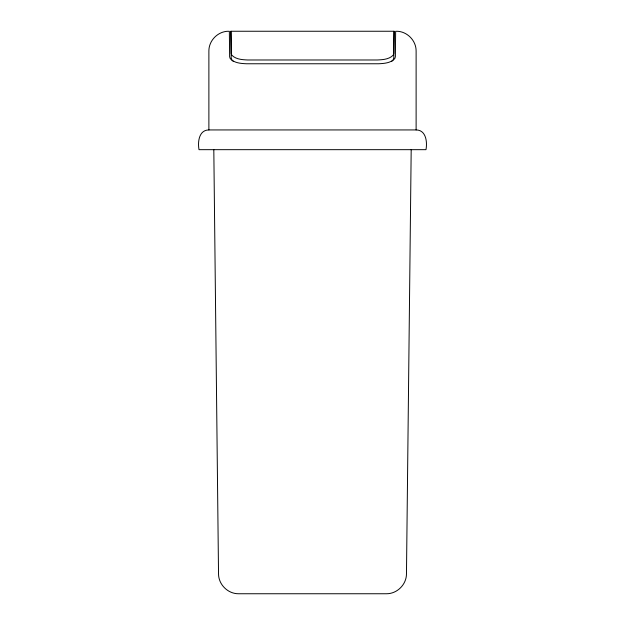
<?xml version="1.0" encoding="UTF-8"?>
<svg xmlns="http://www.w3.org/2000/svg" width="625" height="625" viewBox="0 0 625 625"><rect width="100%" height="100%" fill="white"/><g stroke="black" fill="none" stroke-linecap="round" stroke-linejoin="round"><path stroke-width="0.94" d="M233.438 61.562L231.789 59.852L231.211 58.016L230.938 31.25L394.062 31.25L393.789 58.016L393.211 59.852L391.562 61.562M395.648 31.25L395.367 56.82L394.773 58.617C390.766 63.062 384.195 63.492 378.594 63.766L246.406 63.766C240.805 63.492 234.234 63.062 230.227 58.617L229.633 56.82L229.352 31.25M411.188 149.672L406.469 574.016C406.398 584.602 397.102 593.797 386.516 593.75L238.484 593.75C227.898 593.797 218.602 584.602 218.531 574.016L213.812 149.672M394.062 31.25L393.789 53.461L393.211 55.148C389.203 59.375 382.82 59.711 377.352 59.984L247.648 59.984C242.18 59.711 235.797 59.375 231.789 55.148L231.211 53.461L230.938 31.25M228.617 31.25C218.047 31.188 208.812 40.438 208.883 51.008L208.883 129.938C198.828 129.977 197.602 142.164 199.016 149.672L425.984 149.672C427.398 142.164 426.172 129.977 416.117 129.938L208.883 129.938M396.383 31.25C406.953 31.188 416.188 40.438 416.117 51.008L416.117 129.938"/></g></svg>
